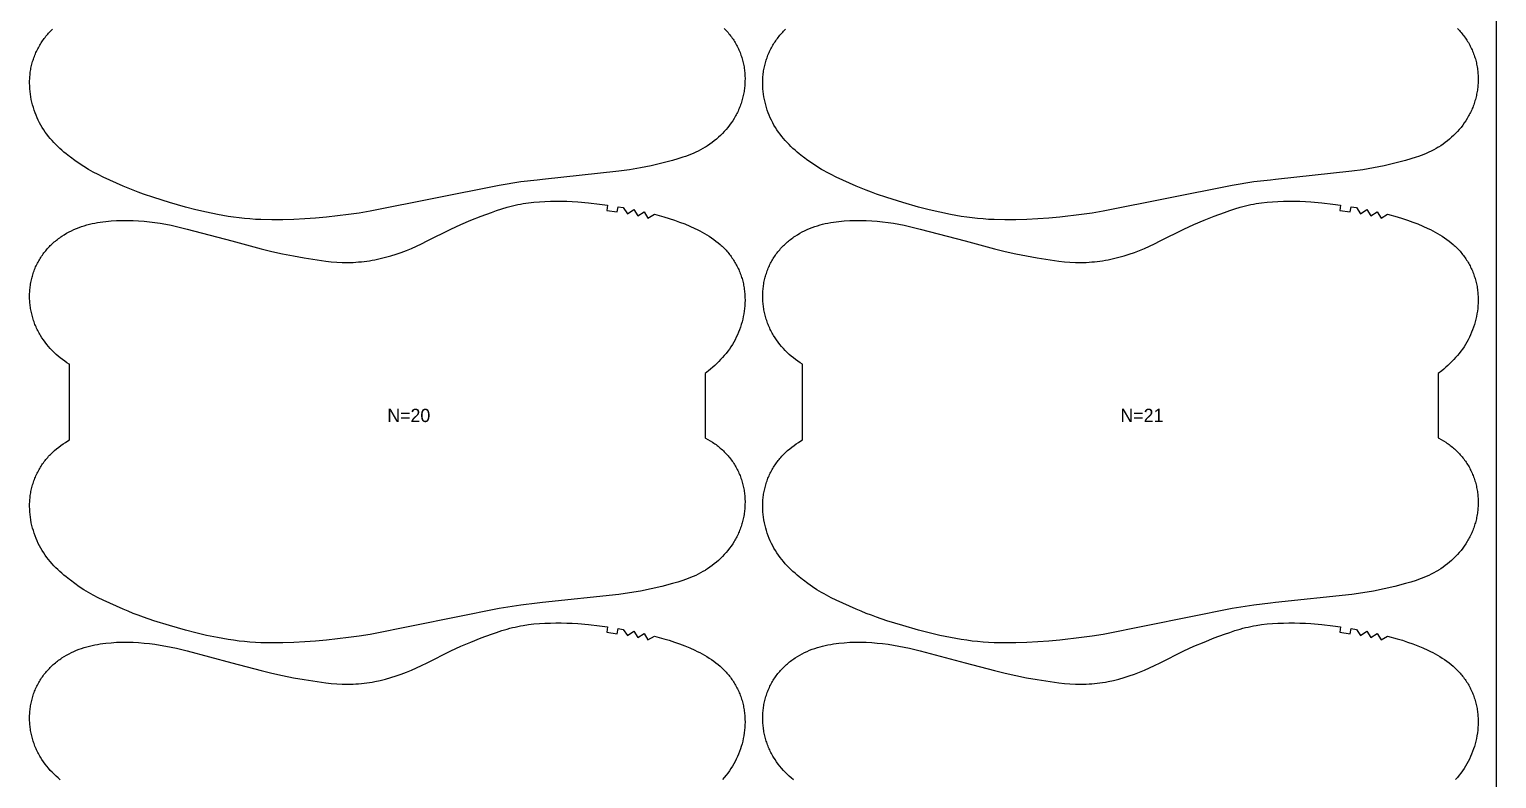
# Model space of a CAD drawing. Header units: inches. Extents: x -4 to 1930, y -82 to 1056.
# Drawn here: x 1378 to 1930, y 200 to 483 of the extents above; entities that cross this region are included whole.
import ezdxf

# ---------------------------------------------------------------- set-up
doc = ezdxf.new("R2010")
doc.units = ezdxf.units.IN

msp = doc.modelspace()

# ---------------------------------------------------------------- linework, layer by layer
at = {"layer": '1'}
for points in [[(-4.3819, -81.764), (1930.445, -81.764), (1930.445, 1055.9163), (-4.3819, 1055.9163), (-4.3819, -81.764)], [(1489.668, 395.399), (1491.7211, 395.1812), (1493.7785, 395.014), (1495.839, 394.9087), (1496.8699, 394.8828), (1497.901, 394.8766), (1498.9322, 394.8914), (1499.9631, 394.927), (1500.9932, 394.9831), (1502.0221, 395.0593), (1503.0496, 395.1553), (1504.0751, 395.2706), (1505.0983, 395.4051), (1506.1187, 395.5582), (1507.1361, 395.7296), (1508.1502, 395.9189), (1510.1682, 396.3489), (1512.1716, 396.8439), (1514.1594, 397.3998), (1516.1304, 398.0132), (1518.0825, 398.6839), (1520.0132, 399.4124), (1521.9201, 400.1993), (1523.8023, 401.0427), (1525.6644, 401.931), (1527.751, 402.9763), (1536.7356, 407.4775), (1540.4916, 409.1877), (1544.2935, 410.7944), (1548.1305, 412.313), (1552.0012, 413.7468), (1553.9499, 414.4293), (1555.9102, 415.076), (1557.8851, 415.6719), (1558.879, 415.9463), (1559.8777, 416.2024), (1560.8813, 416.4389), (1561.8896, 416.656), (1562.9021, 416.8541), (1563.9183, 417.0338), (1565.9598, 417.3402), (1568.0102, 417.5795), (1570.0662, 417.7567), (1572.126, 417.8776), (1574.1883, 417.9486), (1576.252, 417.9763), (1578.3157, 417.9658), (1580.3788, 417.918), (1582.4406, 417.8325), (1584.5002, 417.709), (1588.6116, 417.3534), (1592.7124, 416.8837), (1595.7025, 416.4878), (1595.7037, 416.4876), (1595.4269, 414.5038), (1599.3419, 413.9172), (1599.659, 415.8919), (1601.6319, 415.5639), (1603.2375, 413.2462), (1605.5652, 414.8366), (1607.1059, 412.4772), (1609.4764, 413.9998), (1610.9421, 411.5941), (1613.3595, 413.0409), (1616.967, 412.0321), (1618.9417, 411.4304), (1620.9041, 410.7905), (1622.8506, 410.106), (1624.778, 409.3704), (1626.6825, 408.5776), (1628.5598, 407.7223), (1629.4869, 407.2697), (1630.4054, 406.7998), (1631.3149, 406.3118), (1632.2148, 405.8051), (1633.1042, 405.2792), (1633.9815, 404.7328), (1634.8444, 404.1647), (1635.6911, 403.5739), (1636.5194, 402.959), (1637.3273, 402.3189), (1638.1128, 401.6524), (1638.4965, 401.3088), (1638.8739, 400.9583), (1639.2446, 400.6005), (1639.6086, 400.2357), (1639.9658, 399.8641), (1640.3159, 399.4857), (1640.659, 399.1006), (1640.9949, 398.7092), (1641.3235, 398.3115), (1641.6446, 397.9076), (1641.9582, 397.4978), (1642.2641, 397.0821), (1642.5622, 396.6608), (1642.8525, 396.2339), (1643.1347, 395.8017), (1643.4088, 395.3642), (1643.6746, 394.9217), (1643.9321, 394.4743), (1644.1811, 394.0221), (1644.4216, 393.5654), (1644.6535, 393.1042), (1644.8766, 392.6388), (1645.091, 392.1693), (1645.2965, 391.6959), (1645.4931, 391.2188), (1645.6807, 390.7381), (1645.8593, 390.254), (1646.0287, 389.7667), (1646.1889, 389.2763), (1646.3398, 388.7831), (1646.4814, 388.2872), (1646.6135, 387.7887), (1646.7361, 387.2878), (1646.8491, 386.7848), (1646.9525, 386.2797), (1647.0463, 385.7728), (1647.1306, 385.2642), (1647.2055, 384.754), (1647.2709, 384.2426), (1647.3271, 383.7299), (1647.3741, 383.2163), (1647.4119, 382.7018), (1647.4406, 382.1867), (1647.4603, 381.6711), (1647.473, 380.6391), (1647.4505, 379.6072), (1647.3934, 378.5768), (1647.3022, 377.5491), (1647.1776, 376.5252), (1647.0199, 375.5059), (1646.8298, 374.4919), (1646.6077, 373.4843), (1646.3542, 372.4839), (1646.0699, 371.4915), (1645.7551, 370.5079), (1645.4104, 369.5343), (1645.036, 368.5716), (1644.6317, 367.6213), (1644.1977, 366.6846), (1643.7339, 365.7628), (1643.2405, 364.8572), (1642.7174, 363.969), (1642.1646, 363.0996), (1641.5826, 362.2499), (1640.9728, 361.4198), (1640.3372, 360.6087), (1639.6776, 359.816), (1638.996, 359.0414), (1638.2941, 358.2842), (1637.5739, 357.544), (1636.8372, 356.8202), (1636.0858, 356.1124), (1635.3206, 355.42), (1634.5423, 354.7426), (1633.7516, 354.0797), (1632.473, 353.063), (1632.473, 328.8161), (1632.6209, 328.7416), (1633.5269, 328.2473), (1634.416, 327.723), (1635.2868, 327.1687), (1635.7149, 326.8805), (1636.1378, 326.5848), (1636.5555, 326.2817), (1636.9676, 325.9713), (1637.374, 325.6536), (1637.7745, 325.3285), (1638.169, 324.9962), (1638.5572, 324.6566), (1638.9389, 324.3098), (1639.314, 323.9558), (1639.6824, 323.5946), (1640.0437, 323.2264), (1640.3979, 322.8513), (1640.7449, 322.4695), (1641.0845, 322.081), (1641.4166, 321.6861), (1641.741, 321.2848), (1642.0575, 320.8774), (1642.3661, 320.4639), (1642.6666, 320.0446), (1642.9588, 319.6194), (1643.2426, 319.1887), (1643.5179, 318.7525), (1643.7844, 318.311), (1644.0422, 317.8643), (1644.291, 317.4126), (1644.5307, 316.9559), (1644.7612, 316.4946), (1644.9825, 316.0288), (1645.1947, 315.5587), (1645.3976, 315.0844), (1645.5912, 314.6063), (1645.7754, 314.1244), (1645.9504, 313.6391), (1646.1159, 313.1504), (1646.272, 312.6587), (1646.4187, 312.164), (1646.5559, 311.6666), (1646.6835, 311.1666), (1646.8016, 310.6644), (1646.9101, 310.16), (1647.009, 309.6537), (1647.0983, 309.1457), (1647.1779, 308.6361), (1647.248, 308.1251), (1647.3085, 307.6129), (1647.3595, 307.0997), (1647.401, 306.5856), (1647.4331, 306.0708), (1647.4557, 305.5554), (1647.469, 305.0396), (1647.473, 304.5237), (1647.4677, 304.0077), (1647.4531, 303.4918), (1647.4293, 302.9763), (1647.3963, 302.4612), (1647.3541, 301.9468), (1647.3028, 301.4332), (1647.2424, 300.9205), (1647.173, 300.4091), (1647.0945, 299.8989), (1647.0069, 299.3903), (1646.9103, 298.8833), (1646.8047, 298.3781), (1646.6901, 297.875), (1646.5665, 297.3741), (1646.4339, 296.8756), (1646.2923, 296.3796), (1646.1417, 295.8863), (1645.9822, 295.3959), (1645.8137, 294.9085), (1645.6364, 294.4244), (1645.4501, 293.9437), (1645.2549, 293.4666), (1645.0508, 292.9932), (1644.838, 292.5237), (1644.6166, 292.0581), (1644.3868, 291.5965), (1644.1486, 291.1392), (1643.9023, 290.686), (1643.6481, 290.2372), (1643.386, 289.7928), (1642.8388, 288.9177), (1642.2621, 288.0615), (1641.657, 287.2249), (1641.0247, 286.4088), (1640.3664, 285.6139), (1639.683, 284.8407), (1638.9752, 284.0899), (1638.244, 283.362), (1637.4902, 282.6576), (1636.7146, 281.9773), (1635.918, 281.3215), (1635.1014, 280.691), (1634.2655, 280.0862), (1633.4114, 279.5072), (1632.5402, 278.9542), (1632.473, 278.9143), (1631.6529, 278.4272), (1630.7506, 277.9263), (1629.8343, 277.4516), (1628.9052, 277.0031), (1627.9643, 276.5811), (1627.0127, 276.185), (1626.0515, 275.813), (1625.0819, 275.4625), (1624.105, 275.131), (1622.1342, 274.5155), (1620.1483, 273.9468), (1616.1557, 272.8976), (1612.1378, 271.9594), (1608.0932, 271.1367), (1604.0251, 270.4404), (1599.9378, 269.8726), (1571.2097, 266.8042), (1569.2709, 266.5738), (1563.0138, 265.8303), (1554.867, 264.5033), (1506.2984, 254.8116), (1502.2245, 254.1518), (1498.1385, 253.5677), (1489.9426, 252.5869), (1485.8319, 252.2188), (1481.7144, 251.9352), (1477.5924, 251.7312), (1473.4669, 251.6079), (1469.3393, 251.5738), (1465.2132, 251.6606), (1463.1522, 251.7604), (1461.0936, 251.9008), (1459.0383, 252.0826), (1456.9872, 252.307), (1454.9411, 252.574), (1452.9005, 252.881), (1448.8362, 253.6013), (1444.7956, 254.4418), (1440.7772, 255.3832), (1436.7798, 256.4103), (1430.8559, 258.096), (1424.9203, 259.963), (1421.0075, 261.2804), (1419.0659, 261.979), (1417.1394, 262.7155), (1415.2303, 263.4952), (1413.3349, 264.3092), (1408.3136, 266.5738), (1405.8065, 267.7045), (1403.9483, 268.601), (1402.1165, 269.5475), (1401.2134, 270.0444), (1400.3191, 270.5575), (1398.5572, 271.6301), (1396.8306, 272.7602), (1395.1389, 273.9432), (1393.4829, 275.1758), (1393.146, 275.4436), (1391.8675, 276.4602), (1391.0768, 277.1232), (1390.2985, 277.8006), (1389.5332, 278.493), (1388.7818, 279.2008), (1388.0452, 279.9246), (1387.325, 280.6648), (1386.6231, 281.422), (1385.9414, 282.1966), (1385.2818, 282.9893), (1384.6462, 283.8004), (1384.0365, 284.6305), (1383.4544, 285.4802), (1382.9017, 286.3496), (1382.3786, 287.2378), (1381.8851, 288.1434), (1381.4214, 289.0652), (1380.9874, 290.0019), (1380.5831, 290.9522), (1380.2086, 291.9148), (1379.8639, 292.8885), (1379.5492, 293.8721), (1379.2648, 294.8645), (1379.0113, 295.8649), (1378.7893, 296.8725), (1378.5991, 297.8864), (1378.4415, 298.9058), (1378.3168, 299.9297), (1378.2257, 300.9574), (1378.1685, 301.9878), (1378.146, 303.0197), (1378.1587, 304.0517), (1378.1784, 304.5673), (1378.2071, 305.0824), (1378.245, 305.5969), (1378.2919, 306.1105), (1378.3481, 306.6232), (1378.4136, 307.1346), (1378.4884, 307.6447), (1378.5727, 308.1534), (1378.6665, 308.6603), (1378.7699, 309.1654), (1378.883, 309.6684), (1379.0056, 310.1693), (1379.1377, 310.6677), (1379.2792, 311.1637), (1379.4301, 311.6569), (1379.5903, 312.1473), (1379.7598, 312.6346), (1379.9383, 313.1187), (1380.1259, 313.5994), (1380.3225, 314.0765), (1380.5281, 314.5499), (1380.7424, 315.0194), (1380.9656, 315.4848), (1381.1974, 315.946), (1381.4379, 316.4027), (1381.6869, 316.8549), (1381.9444, 317.3023), (1382.2103, 317.7448), (1382.4844, 318.1823), (1382.7666, 318.6145), (1383.0568, 319.0414), (1383.3549, 319.4627), (1383.6609, 319.8784), (1383.9744, 320.2882), (1384.2956, 320.6921), (1384.6241, 321.0898), (1384.96, 321.4812), (1385.3031, 321.8662), (1385.6533, 322.2447), (1386.0104, 322.6163), (1386.3744, 322.9811), (1386.7452, 323.3388), (1387.1225, 323.6894), (1387.5062, 324.033), (1388.2917, 324.6995), (1389.0997, 325.3396), (1389.928, 325.9545), (1390.7746, 326.5453), (1391.6376, 327.1134), (1392.5148, 327.6598), (1393.146, 328.033), (1393.146, 356.5337), (1393.0789, 356.5736), (1392.2076, 357.1266), (1391.3536, 357.7056), (1390.5177, 358.3104), (1389.701, 358.941), (1388.9045, 359.5967), (1388.1289, 360.277), (1387.375, 360.9814), (1386.6438, 361.7093), (1385.9361, 362.4601), (1385.2527, 363.2333), (1384.5943, 364.0282), (1383.9621, 364.8443), (1383.357, 365.6809), (1382.7802, 366.5371), (1382.2331, 367.4122), (1381.971, 367.8566), (1381.7167, 368.3054), (1381.4704, 368.7586), (1381.2323, 369.216), (1381.0025, 369.6775), (1380.7811, 370.1431), (1380.5682, 370.6126), (1380.3642, 371.086), (1380.169, 371.5631), (1379.9827, 372.0438), (1379.8053, 372.5279), (1379.6369, 373.0153), (1379.4773, 373.5057), (1379.3268, 373.999), (1379.1852, 374.495), (1379.0526, 374.9935), (1378.929, 375.4944), (1378.8143, 375.9976), (1378.7087, 376.5027), (1378.6121, 377.0097), (1378.5246, 377.5183), (1378.4461, 378.0285), (1378.3766, 378.54), (1378.3162, 379.0526), (1378.265, 379.5662), (1378.2228, 380.0806), (1378.1898, 380.5957), (1378.166, 381.1113), (1378.1514, 381.6271), (1378.146, 382.1431), (1378.15, 382.659), (1378.1633, 383.1748), (1378.186, 383.6902), (1378.2181, 384.205), (1378.2596, 384.7191), (1378.3106, 385.2324), (1378.3711, 385.7446), (1378.4411, 386.2555), (1378.5208, 386.7651), (1378.61, 387.2731), (1378.7089, 387.7794), (1378.8174, 388.2838), (1378.9355, 388.786), (1379.0632, 389.286), (1379.2004, 389.7834), (1379.347, 390.2781), (1379.5032, 390.7698), (1379.6687, 391.2585), (1379.8436, 391.7439), (1380.0279, 392.2257), (1380.2215, 392.7038), (1380.4244, 393.1781), (1380.6365, 393.6482), (1380.8579, 394.114), (1381.0884, 394.5753), (1381.3281, 395.032), (1381.5769, 395.4837), (1381.8346, 395.9304), (1382.1012, 396.3719), (1382.3765, 396.8081), (1382.6603, 397.2389), (1382.9525, 397.664), (1383.253, 398.0833), (1383.5615, 398.4968), (1383.8781, 398.9042), (1384.2025, 399.3055), (1384.5345, 399.7004), (1384.8741, 400.0889), (1385.2211, 400.4707), (1385.5753, 400.8458), (1385.9367, 401.214), (1386.305, 401.5752), (1386.6801, 401.9292), (1387.0619, 402.276), (1387.4501, 402.6156), (1387.8445, 402.9479), (1388.2451, 403.273), (1388.6515, 403.5907), (1389.0636, 403.9011), (1389.4812, 404.2042), (1389.9042, 404.4999), (1390.3322, 404.7882), (1391.2031, 405.3424), (1392.0922, 405.8668), (1392.9981, 406.361), (1393.9194, 406.8251), (1394.8549, 407.2593), (1395.8034, 407.6642), (1396.7639, 408.0402), (1397.7351, 408.3878), (1398.716, 408.7075), (1399.7054, 408.9997), (1400.7023, 409.265), (1401.7055, 409.5039), (1402.7143, 409.7176), (1403.7281, 409.9074), (1404.7461, 410.0746), (1405.7678, 410.2205), (1406.7925, 410.3464), (1408.8481, 410.5434), (1410.9082, 410.6744), (1412.9707, 410.7424), (1415.0339, 410.7486), (1417.0962, 410.6944), (1419.1562, 410.5815), (1421.2127, 410.414), (1423.2652, 410.1965), (1425.3126, 409.9335), (1427.3543, 409.6287), (1429.389, 409.2822), (1431.4156, 408.893), (1433.4331, 408.4605), (1437.441, 407.4786), (1454.3233, 402.9763), (1465.3574, 400.0336), (1469.3697, 399.0657), (1473.3987, 398.1701), (1477.4443, 397.3528), (1481.5043, 396.6112), (1489.668, 395.399)], [(1765.668, 395.399), (1767.7211, 395.1812), (1769.7785, 395.014), (1771.839, 394.9087), (1772.8699, 394.8828), (1773.901, 394.8766), (1774.9322, 394.8914), (1775.9631, 394.927), (1776.9932, 394.9831), (1778.0221, 395.0593), (1779.0496, 395.1553), (1780.0751, 395.2706), (1781.0983, 395.4051), (1782.1187, 395.5582), (1783.1361, 395.7296), (1784.1502, 395.9189), (1786.1682, 396.3489), (1788.1716, 396.8439), (1790.1594, 397.3998), (1792.1304, 398.0132), (1794.0825, 398.6839), (1796.0132, 399.4124), (1797.9201, 400.1993), (1799.8023, 401.0427), (1801.6644, 401.931), (1803.751, 402.9763), (1812.7356, 407.4775), (1816.4916, 409.1877), (1820.2935, 410.7944), (1824.1305, 412.313), (1828.0012, 413.7468), (1829.9499, 414.4293), (1831.9102, 415.076), (1833.8851, 415.6719), (1834.879, 415.9463), (1835.8777, 416.2024), (1836.8813, 416.4389), (1837.8896, 416.656), (1838.9021, 416.8541), (1839.9183, 417.0338), (1841.9598, 417.3402), (1844.0102, 417.5795), (1846.0662, 417.7567), (1848.126, 417.8776), (1850.1883, 417.9486), (1852.252, 417.9763), (1854.3157, 417.9658), (1856.3788, 417.918), (1858.4406, 417.8325), (1860.5002, 417.709), (1864.6116, 417.3534), (1868.7124, 416.8837), (1871.7025, 416.4878), (1871.7037, 416.4876), (1871.4269, 414.5038), (1875.3419, 413.9172), (1875.659, 415.8919), (1877.6319, 415.5639), (1879.2375, 413.2462), (1881.5652, 414.8366), (1883.1059, 412.4772), (1885.4764, 413.9998), (1886.9421, 411.5941), (1889.3595, 413.0409), (1892.967, 412.0321), (1894.9417, 411.4304), (1896.9041, 410.7905), (1898.8506, 410.106), (1900.778, 409.3704), (1902.6825, 408.5776), (1904.5598, 407.7223), (1905.4869, 407.2697), (1906.4054, 406.7998), (1907.3149, 406.3118), (1908.2148, 405.8051), (1909.1042, 405.2792), (1909.9815, 404.7328), (1910.8444, 404.1647), (1911.6911, 403.5739), (1912.5194, 402.959), (1913.3273, 402.3189), (1914.1128, 401.6524), (1914.4965, 401.3088), (1914.8739, 400.9583), (1915.2446, 400.6005), (1915.6086, 400.2357), (1915.9658, 399.8641), (1916.3159, 399.4857), (1916.659, 399.1006), (1916.9949, 398.7092), (1917.3235, 398.3115), (1917.6446, 397.9076), (1917.9582, 397.4978), (1918.2641, 397.0821), (1918.5622, 396.6608), (1918.8525, 396.2339), (1919.1347, 395.8017), (1919.4088, 395.3642), (1919.6746, 394.9217), (1919.9321, 394.4743), (1920.1811, 394.0221), (1920.4216, 393.5654), (1920.6535, 393.1042), (1920.8766, 392.6388), (1921.091, 392.1693), (1921.2965, 391.6959), (1921.4931, 391.2188), (1921.6807, 390.7381), (1921.8593, 390.254), (1922.0287, 389.7667), (1922.1889, 389.2763), (1922.3398, 388.7831), (1922.4814, 388.2872), (1922.6135, 387.7887), (1922.7361, 387.2878), (1922.8491, 386.7848), (1922.9525, 386.2797), (1923.0463, 385.7728), (1923.1306, 385.2642), (1923.2055, 384.754), (1923.2709, 384.2426), (1923.3271, 383.7299), (1923.3741, 383.2163), (1923.4119, 382.7018), (1923.4406, 382.1867), (1923.4603, 381.6711), (1923.473, 380.6391), (1923.4505, 379.6072), (1923.3934, 378.5768), (1923.3022, 377.5491), (1923.1776, 376.5252), (1923.0199, 375.5059), (1922.8298, 374.4919), (1922.6077, 373.4843), (1922.3542, 372.4839), (1922.0699, 371.4915), (1921.7551, 370.5079), (1921.4104, 369.5343), (1921.036, 368.5716), (1920.6317, 367.6213), (1920.1977, 366.6846), (1919.7339, 365.7628), (1919.2405, 364.8572), (1918.7174, 363.969), (1918.1646, 363.0996), (1917.5826, 362.2499), (1916.9728, 361.4198), (1916.3372, 360.6087), (1915.6776, 359.816), (1914.996, 359.0414), (1914.2941, 358.2842), (1913.5739, 357.544), (1912.8372, 356.8202), (1912.0858, 356.1124), (1911.3206, 355.42), (1910.5423, 354.7426), (1909.7516, 354.0797), (1908.473, 353.063), (1908.473, 328.8161), (1908.6209, 328.7416), (1909.5269, 328.2473), (1910.416, 327.723), (1911.2868, 327.1687), (1911.7149, 326.8805), (1912.1378, 326.5848), (1912.5555, 326.2817), (1912.9676, 325.9713), (1913.374, 325.6536), (1913.7745, 325.3285), (1914.169, 324.9962), (1914.5572, 324.6566), (1914.9389, 324.3098), (1915.314, 323.9558), (1915.6824, 323.5946), (1916.0437, 323.2264), (1916.3979, 322.8513), (1916.7449, 322.4695), (1917.0845, 322.081), (1917.4166, 321.6861), (1917.741, 321.2848), (1918.0575, 320.8774), (1918.3661, 320.4639), (1918.6666, 320.0446), (1918.9588, 319.6194), (1919.2426, 319.1887), (1919.5179, 318.7525), (1919.7844, 318.311), (1920.0422, 317.8643), (1920.291, 317.4126), (1920.5307, 316.9559), (1920.7612, 316.4946), (1920.9825, 316.0288), (1921.1947, 315.5587), (1921.3976, 315.0844), (1921.5912, 314.6063), (1921.7754, 314.1244), (1921.9504, 313.6391), (1922.1159, 313.1504), (1922.272, 312.6587), (1922.4187, 312.164), (1922.5559, 311.6666), (1922.6835, 311.1666), (1922.8016, 310.6644), (1922.9101, 310.16), (1923.009, 309.6537), (1923.0983, 309.1457), (1923.1779, 308.6361), (1923.248, 308.1251), (1923.3085, 307.6129), (1923.3595, 307.0997), (1923.401, 306.5856), (1923.4331, 306.0708), (1923.4557, 305.5554), (1923.469, 305.0396), (1923.473, 304.5237), (1923.4677, 304.0077), (1923.4531, 303.4918), (1923.4293, 302.9763), (1923.3963, 302.4612), (1923.3541, 301.9468), (1923.3028, 301.4332), (1923.2424, 300.9205), (1923.173, 300.4091), (1923.0945, 299.8989), (1923.0069, 299.3903), (1922.9103, 298.8833), (1922.8047, 298.3781), (1922.6901, 297.875), (1922.5665, 297.3741), (1922.4339, 296.8756), (1922.2923, 296.3796), (1922.1417, 295.8863), (1921.9822, 295.3959), (1921.8137, 294.9085), (1921.6364, 294.4244), (1921.4501, 293.9437), (1921.2549, 293.4666), (1921.0508, 292.9932), (1920.838, 292.5237), (1920.6166, 292.0581), (1920.3868, 291.5965), (1920.1486, 291.1392), (1919.9023, 290.686), (1919.6481, 290.2372), (1919.386, 289.7928), (1918.8388, 288.9177), (1918.2621, 288.0615), (1917.657, 287.2249), (1917.0247, 286.4088), (1916.3664, 285.6139), (1915.683, 284.8407), (1914.9752, 284.0899), (1914.244, 283.362), (1913.4902, 282.6576), (1912.7146, 281.9773), (1911.918, 281.3215), (1911.1014, 280.691), (1910.2655, 280.0862), (1909.4114, 279.5072), (1908.5402, 278.9542), (1908.473, 278.9143), (1907.6529, 278.4272), (1906.7506, 277.9263), (1905.8343, 277.4516), (1904.9052, 277.0031), (1903.9643, 276.5811), (1903.0127, 276.185), (1902.0515, 275.813), (1901.0819, 275.4625), (1900.105, 275.131), (1898.1342, 274.5155), (1896.1483, 273.9468), (1892.1557, 272.8976), (1888.1378, 271.9594), (1884.0932, 271.1367), (1880.0251, 270.4404), (1875.9378, 269.8726), (1847.2097, 266.8042), (1845.2709, 266.5738), (1839.0138, 265.8303), (1830.867, 264.5033), (1782.2984, 254.8116), (1778.2245, 254.1518), (1774.1385, 253.5677), (1765.9426, 252.5869), (1761.8319, 252.2188), (1757.7144, 251.9352), (1753.5924, 251.7312), (1749.4669, 251.6079), (1745.3393, 251.5738), (1741.2132, 251.6606), (1739.1522, 251.7604), (1737.0936, 251.9008), (1735.0383, 252.0826), (1732.9872, 252.307), (1730.9411, 252.574), (1728.9005, 252.881), (1724.8362, 253.6013), (1720.7956, 254.4418), (1716.7772, 255.3832), (1712.7798, 256.4103), (1706.8559, 258.096), (1700.9203, 259.963), (1697.0075, 261.2804), (1695.0659, 261.979), (1693.1394, 262.7155), (1691.2303, 263.4952), (1689.3349, 264.3092), (1684.3136, 266.5738), (1681.8065, 267.7045), (1679.9483, 268.601), (1678.1165, 269.5475), (1677.2134, 270.0444), (1676.3191, 270.5575), (1674.5572, 271.6301), (1672.8306, 272.7602), (1671.1389, 273.9432), (1669.4829, 275.1758), (1669.146, 275.4436), (1667.8675, 276.4602), (1667.0768, 277.1232), (1666.2985, 277.8006), (1665.5332, 278.493), (1664.7818, 279.2008), (1664.0452, 279.9246), (1663.325, 280.6648), (1662.6231, 281.422), (1661.9414, 282.1966), (1661.2818, 282.9893), (1660.6462, 283.8004), (1660.0365, 284.6305), (1659.4544, 285.4802), (1658.9017, 286.3496), (1658.3786, 287.2378), (1657.8851, 288.1434), (1657.4214, 289.0652), (1656.9874, 290.0019), (1656.5831, 290.9522), (1656.2086, 291.9148), (1655.8639, 292.8885), (1655.5492, 293.8721), (1655.2648, 294.8645), (1655.0113, 295.8649), (1654.7893, 296.8725), (1654.5991, 297.8864), (1654.4415, 298.9058), (1654.3168, 299.9297), (1654.2257, 300.9574), (1654.1685, 301.9878), (1654.146, 303.0197), (1654.1587, 304.0517), (1654.1784, 304.5673), (1654.2071, 305.0824), (1654.245, 305.5969), (1654.2919, 306.1105), (1654.3481, 306.6232), (1654.4136, 307.1346), (1654.4884, 307.6447), (1654.5727, 308.1534), (1654.6665, 308.6603), (1654.7699, 309.1654), (1654.883, 309.6684), (1655.0056, 310.1693), (1655.1377, 310.6677), (1655.2792, 311.1637), (1655.4301, 311.6569), (1655.5903, 312.1473), (1655.7598, 312.6346), (1655.9383, 313.1187), (1656.1259, 313.5994), (1656.3225, 314.0765), (1656.5281, 314.5499), (1656.7424, 315.0194), (1656.9656, 315.4848), (1657.1974, 315.946), (1657.4379, 316.4027), (1657.6869, 316.8549), (1657.9444, 317.3023), (1658.2103, 317.7448), (1658.4844, 318.1823), (1658.7666, 318.6145), (1659.0568, 319.0414), (1659.3549, 319.4627), (1659.6609, 319.8784), (1659.9744, 320.2882), (1660.2956, 320.6921), (1660.6241, 321.0898), (1660.96, 321.4812), (1661.3031, 321.8662), (1661.6533, 322.2447), (1662.0104, 322.6163), (1662.3744, 322.9811), (1662.7452, 323.3388), (1663.1225, 323.6894), (1663.5062, 324.033), (1664.2917, 324.6995), (1665.0997, 325.3396), (1665.928, 325.9545), (1666.7746, 326.5453), (1667.6376, 327.1134), (1668.5148, 327.6598), (1669.146, 328.033), (1669.146, 356.5337), (1669.0789, 356.5736), (1668.2076, 357.1266), (1667.3536, 357.7056), (1666.5177, 358.3104), (1665.701, 358.941), (1664.9045, 359.5967), (1664.1289, 360.277), (1663.375, 360.9814), (1662.6438, 361.7093), (1661.9361, 362.4601), (1661.2527, 363.2333), (1660.5943, 364.0282), (1659.9621, 364.8443), (1659.357, 365.6809), (1658.7802, 366.5371), (1658.2331, 367.4122), (1657.971, 367.8566), (1657.7167, 368.3054), (1657.4704, 368.7586), (1657.2323, 369.216), (1657.0025, 369.6775), (1656.7811, 370.1431), (1656.5682, 370.6126), (1656.3642, 371.086), (1656.169, 371.5631), (1655.9827, 372.0438), (1655.8053, 372.5279), (1655.6369, 373.0153), (1655.4773, 373.5057), (1655.3268, 373.999), (1655.1852, 374.495), (1655.0526, 374.9935), (1654.929, 375.4944), (1654.8143, 375.9976), (1654.7087, 376.5027), (1654.6121, 377.0097), (1654.5246, 377.5183), (1654.4461, 378.0285), (1654.3766, 378.54), (1654.3162, 379.0526), (1654.265, 379.5662), (1654.2228, 380.0806), (1654.1898, 380.5957), (1654.166, 381.1113), (1654.1514, 381.6271), (1654.146, 382.1431), (1654.15, 382.659), (1654.1633, 383.1748), (1654.186, 383.6902), (1654.2181, 384.205), (1654.2596, 384.7191), (1654.3106, 385.2324), (1654.3711, 385.7446), (1654.4411, 386.2555), (1654.5208, 386.7651), (1654.61, 387.2731), (1654.7089, 387.7794), (1654.8174, 388.2838), (1654.9355, 388.786), (1655.0632, 389.286), (1655.2004, 389.7834), (1655.347, 390.2781), (1655.5032, 390.7698), (1655.6687, 391.2585), (1655.8436, 391.7439), (1656.0279, 392.2257), (1656.2215, 392.7038), (1656.4244, 393.1781), (1656.6365, 393.6482), (1656.8579, 394.114), (1657.0884, 394.5753), (1657.3281, 395.032), (1657.5769, 395.4837), (1657.8346, 395.9304), (1658.1012, 396.3719), (1658.3765, 396.8081), (1658.6603, 397.2389), (1658.9525, 397.664), (1659.253, 398.0833), (1659.5615, 398.4968), (1659.8781, 398.9042), (1660.2025, 399.3055), (1660.5345, 399.7004), (1660.8741, 400.0889), (1661.2211, 400.4707), (1661.5753, 400.8458), (1661.9367, 401.214), (1662.305, 401.5752), (1662.6801, 401.9292), (1663.0619, 402.276), (1663.4501, 402.6156), (1663.8445, 402.9479), (1664.2451, 403.273), (1664.6515, 403.5907), (1665.0636, 403.9011), (1665.4812, 404.2042), (1665.9042, 404.4999), (1666.3322, 404.7882), (1667.2031, 405.3424), (1668.0922, 405.8668), (1668.9981, 406.361), (1669.9194, 406.8251), (1670.8549, 407.2593), (1671.8034, 407.6642), (1672.7639, 408.0402), (1673.7351, 408.3878), (1674.716, 408.7075), (1675.7054, 408.9997), (1676.7023, 409.265), (1677.7055, 409.5039), (1678.7143, 409.7176), (1679.7281, 409.9074), (1680.7461, 410.0746), (1681.7678, 410.2205), (1682.7925, 410.3464), (1684.8481, 410.5434), (1686.9082, 410.6744), (1688.9707, 410.7424), (1691.0339, 410.7486), (1693.0962, 410.6944), (1695.1562, 410.5815), (1697.2127, 410.414), (1699.2652, 410.1965), (1701.3126, 409.9335), (1703.3543, 409.6287), (1705.389, 409.2822), (1707.4156, 408.893), (1709.4331, 408.4605), (1713.441, 407.4786), (1730.3233, 402.9763), (1741.3574, 400.0336), (1745.3697, 399.0657), (1749.3987, 398.1701), (1753.4443, 397.3528), (1757.5043, 396.6112), (1765.668, 395.399)]]:
    msp.add_lwpolyline(points, close=True, dxfattribs=at)
for points in [[(1639.6824, 482.9546), (1640.0437, 482.5864), (1640.3979, 482.2113), (1640.7449, 481.8295), (1641.0845, 481.441), (1641.4166, 481.0461), (1641.741, 480.6448), (1642.0575, 480.2374), (1642.3661, 479.8239), (1642.6666, 479.4046), (1642.9588, 478.9794), (1643.2426, 478.5487), (1643.5179, 478.1125), (1643.7844, 477.671), (1644.0422, 477.2243), (1644.291, 476.7726), (1644.5307, 476.3159), (1644.7612, 475.8546), (1644.9825, 475.3888), (1645.1947, 474.9187), (1645.3976, 474.4444), (1645.5912, 473.9663), (1645.7754, 473.4844), (1645.9504, 472.9991), (1646.1159, 472.5104), (1646.272, 472.0187), (1646.4187, 471.524), (1646.5559, 471.0266), (1646.6835, 470.5266), (1646.8016, 470.0244), (1646.9101, 469.52), (1647.009, 469.0137), (1647.0983, 468.5057), (1647.1779, 467.9961), (1647.248, 467.4851), (1647.3085, 466.9729), (1647.3595, 466.4597), (1647.401, 465.9456), (1647.4331, 465.4308), (1647.4557, 464.9154), (1647.469, 464.3996), (1647.473, 463.8837), (1647.4677, 463.3677), (1647.4531, 462.8518), (1647.4293, 462.3363), (1647.3963, 461.8212), (1647.3541, 461.3068), (1647.3028, 460.7932), (1647.2424, 460.2805), (1647.173, 459.7691), (1647.0945, 459.2589), (1647.0069, 458.7503), (1646.9103, 458.2433), (1646.8047, 457.7381), (1646.6901, 457.235), (1646.5665, 456.7341), (1646.4339, 456.2356), (1646.2923, 455.7396), (1646.1417, 455.2463), (1645.9822, 454.7559), (1645.8137, 454.2685), (1645.6364, 453.7844), (1645.4501, 453.3037), (1645.2549, 452.8266), (1645.0508, 452.3532), (1644.838, 451.8837), (1644.6166, 451.4181), (1644.3868, 450.9565), (1644.1486, 450.4992), (1643.9023, 450.046), (1643.6481, 449.5972), (1643.386, 449.1528), (1642.8388, 448.2777), (1642.2621, 447.4215), (1641.657, 446.5849), (1641.0247, 445.7688), (1640.3664, 444.9739), (1639.683, 444.2007), (1638.9752, 443.4499), (1638.244, 442.722), (1637.4902, 442.0176), (1636.7146, 441.3373), (1635.918, 440.6815), (1635.1014, 440.051), (1634.2655, 439.4462), (1633.4114, 438.8672), (1632.5402, 438.3142), (1632.473, 438.2743), (1631.6529, 437.7872), (1630.7506, 437.2863), (1629.8343, 436.8116), (1628.9052, 436.3631), (1627.9643, 435.9411), (1627.0127, 435.545), (1626.0515, 435.173), (1625.0819, 434.8225), (1624.105, 434.491), (1622.1342, 433.8755), (1620.1483, 433.3068), (1616.1557, 432.2576), (1612.1378, 431.3194), (1608.0932, 430.4967), (1604.0251, 429.8004), (1599.9378, 429.2326), (1571.2097, 426.1642), (1569.2709, 425.9338), (1563.0138, 425.1903), (1554.867, 423.8633), (1506.2984, 414.1716), (1502.2245, 413.5118), (1498.1385, 412.9277), (1489.9426, 411.9469), (1485.8319, 411.5788), (1481.7144, 411.2952), (1477.5924, 411.0912), (1473.4669, 410.9679), (1469.3393, 410.9338), (1465.2132, 411.0206), (1463.1522, 411.1204), (1461.0936, 411.2608), (1459.0383, 411.4426), (1456.9872, 411.667), (1454.9411, 411.934), (1452.9005, 412.241), (1448.8362, 412.9613), (1444.7956, 413.8018), (1440.7772, 414.7432), (1436.7798, 415.7703), (1430.8559, 417.456), (1424.9203, 419.323), (1421.0075, 420.6404), (1419.0659, 421.339), (1417.1394, 422.0755), (1415.2303, 422.8552), (1413.3349, 423.6692), (1408.3136, 425.9338), (1405.8065, 427.0645), (1403.9483, 427.961), (1402.1165, 428.9075), (1401.2134, 429.4044), (1400.3191, 429.9175), (1398.5572, 430.9901), (1396.8306, 432.1202), (1395.1389, 433.3032), (1393.4829, 434.5358), (1393.146, 434.8036), (1391.8675, 435.8202), (1391.0768, 436.4832), (1390.2985, 437.1606), (1389.5332, 437.853), (1388.7818, 438.5608), (1388.0452, 439.2846), (1387.325, 440.0248), (1386.6231, 440.782), (1385.9414, 441.5566), (1385.2818, 442.3493), (1384.6462, 443.1604), (1384.0365, 443.9905), (1383.4544, 444.8402), (1382.9017, 445.7096), (1382.3786, 446.5978), (1381.8851, 447.5034), (1381.4214, 448.4252), (1380.9874, 449.3619), (1380.5831, 450.3122), (1380.2086, 451.2748), (1379.8639, 452.2485), (1379.5492, 453.2321), (1379.2648, 454.2245), (1379.0113, 455.2249), (1378.7893, 456.2325), (1378.5991, 457.2464), (1378.4415, 458.2658), (1378.3168, 459.2897), (1378.2257, 460.3174), (1378.1685, 461.3478), (1378.146, 462.3797), (1378.1587, 463.4117), (1378.1784, 463.9273), (1378.2071, 464.4424), (1378.245, 464.9569), (1378.2919, 465.4705), (1378.3481, 465.9832), (1378.4136, 466.4946), (1378.4884, 467.0047), (1378.5727, 467.5134), (1378.6665, 468.0203), (1378.7699, 468.5254), (1378.883, 469.0284), (1379.0056, 469.5293), (1379.1377, 470.0277), (1379.2792, 470.5237), (1379.4301, 471.0169), (1379.5903, 471.5073), (1379.7598, 471.9946), (1379.9383, 472.4787), (1380.1259, 472.9594), (1380.3225, 473.4365), (1380.5281, 473.9099), (1380.7424, 474.3794), (1380.9656, 474.8448), (1381.1974, 475.306), (1381.4379, 475.7627), (1381.6869, 476.2149), (1381.9444, 476.6623), (1382.2103, 477.1048), (1382.4844, 477.5423), (1382.7666, 477.9745), (1383.0568, 478.4014), (1383.3549, 478.8227), (1383.6609, 479.2384), (1383.9744, 479.6482), (1384.2956, 480.0521), (1384.6241, 480.4498), (1384.96, 480.8412), (1385.3031, 481.2262), (1385.6533, 481.6047), (1386.0104, 481.9763), (1386.3744, 482.3411), (1386.7452, 482.6988)], [(1915.6824, 482.9546), (1916.0437, 482.5864), (1916.3979, 482.2113), (1916.7449, 481.8295), (1917.0845, 481.441), (1917.4166, 481.0461), (1917.741, 480.6448), (1918.0575, 480.2374), (1918.3661, 479.8239), (1918.6666, 479.4046), (1918.9588, 478.9794), (1919.2426, 478.5487), (1919.5179, 478.1125), (1919.7844, 477.671), (1920.0422, 477.2243), (1920.291, 476.7726), (1920.5307, 476.3159), (1920.7612, 475.8546), (1920.9825, 475.3888), (1921.1947, 474.9187), (1921.3976, 474.4444), (1921.5912, 473.9663), (1921.7754, 473.4844), (1921.9504, 472.9991), (1922.1159, 472.5104), (1922.272, 472.0187), (1922.4187, 471.524), (1922.5559, 471.0266), (1922.6835, 470.5266), (1922.8016, 470.0244), (1922.9101, 469.52), (1923.009, 469.0137), (1923.0983, 468.5057), (1923.1779, 467.9961), (1923.248, 467.4851), (1923.3085, 466.9729), (1923.3595, 466.4597), (1923.401, 465.9456), (1923.4331, 465.4308), (1923.4557, 464.9154), (1923.469, 464.3996), (1923.473, 463.8837), (1923.4677, 463.3677), (1923.4531, 462.8518), (1923.4293, 462.3363), (1923.3963, 461.8212), (1923.3541, 461.3068), (1923.3028, 460.7932), (1923.2424, 460.2805), (1923.173, 459.7691), (1923.0945, 459.2589), (1923.0069, 458.7503), (1922.9103, 458.2433), (1922.8047, 457.7381), (1922.6901, 457.235), (1922.5665, 456.7341), (1922.4339, 456.2356), (1922.2923, 455.7396), (1922.1417, 455.2463), (1921.9822, 454.7559), (1921.8137, 454.2685), (1921.6364, 453.7844), (1921.4501, 453.3037), (1921.2549, 452.8266), (1921.0508, 452.3532), (1920.838, 451.8837), (1920.6166, 451.4181), (1920.3868, 450.9565), (1920.1486, 450.4992), (1919.9023, 450.046), (1919.6481, 449.5972), (1919.386, 449.1528), (1918.8388, 448.2777), (1918.2621, 447.4215), (1917.657, 446.5849), (1917.0247, 445.7688), (1916.3664, 444.9739), (1915.683, 444.2007), (1914.9752, 443.4499), (1914.244, 442.722), (1913.4902, 442.0176), (1912.7146, 441.3373), (1911.918, 440.6815), (1911.1014, 440.051), (1910.2655, 439.4462), (1909.4114, 438.8672), (1908.5402, 438.3142), (1908.473, 438.2743), (1907.6529, 437.7872), (1906.7506, 437.2863), (1905.8343, 436.8116), (1904.9052, 436.3631), (1903.9643, 435.9411), (1903.0127, 435.545), (1902.0515, 435.173), (1901.0819, 434.8225), (1900.105, 434.491), (1898.1342, 433.8755), (1896.1483, 433.3068), (1892.1557, 432.2576), (1888.1378, 431.3194), (1884.0932, 430.4967), (1880.0251, 429.8004), (1875.9378, 429.2326), (1847.2097, 426.1642), (1845.2709, 425.9338), (1839.0138, 425.1903), (1830.867, 423.8633), (1782.2984, 414.1716), (1778.2245, 413.5118), (1774.1385, 412.9277), (1765.9426, 411.9469), (1761.8319, 411.5788), (1757.7144, 411.2952), (1753.5924, 411.0912), (1749.4669, 410.9679), (1745.3393, 410.9338), (1741.2132, 411.0206), (1739.1522, 411.1204), (1737.0936, 411.2608), (1735.0383, 411.4426), (1732.9872, 411.667), (1730.9411, 411.934), (1728.9005, 412.241), (1724.8362, 412.9613), (1720.7956, 413.8018), (1716.7772, 414.7432), (1712.7798, 415.7703), (1706.8559, 417.456), (1700.9203, 419.323), (1697.0075, 420.6404), (1695.0659, 421.339), (1693.1394, 422.0755), (1691.2303, 422.8552), (1689.3349, 423.6692), (1684.3136, 425.9338), (1681.8065, 427.0645), (1679.9483, 427.961), (1678.1165, 428.9075), (1677.2134, 429.4044), (1676.3191, 429.9175), (1674.5572, 430.9901), (1672.8306, 432.1202), (1671.1389, 433.3032), (1669.4829, 434.5358), (1669.146, 434.8036), (1667.8675, 435.8202), (1667.0768, 436.4832), (1666.2985, 437.1606), (1665.5332, 437.853), (1664.7818, 438.5608), (1664.0452, 439.2846), (1663.325, 440.0248), (1662.6231, 440.782), (1661.9414, 441.5566), (1661.2818, 442.3493), (1660.6462, 443.1604), (1660.0365, 443.9905), (1659.4544, 444.8402), (1658.9017, 445.7096), (1658.3786, 446.5978), (1657.8851, 447.5034), (1657.4214, 448.4252), (1656.9874, 449.3619), (1656.5831, 450.3122), (1656.2086, 451.2748), (1655.8639, 452.2485), (1655.5492, 453.2321), (1655.2648, 454.2245), (1655.0113, 455.2249), (1654.7893, 456.2325), (1654.5991, 457.2464), (1654.4415, 458.2658), (1654.3168, 459.2897), (1654.2257, 460.3174), (1654.1685, 461.3478), (1654.146, 462.3797), (1654.1587, 463.4117), (1654.1784, 463.9273), (1654.2071, 464.4424), (1654.245, 464.9569), (1654.2919, 465.4705), (1654.3481, 465.9832), (1654.4136, 466.4946), (1654.4884, 467.0047), (1654.5727, 467.5134), (1654.6665, 468.0203), (1654.7699, 468.5254), (1654.883, 469.0284), (1655.0056, 469.5293), (1655.1377, 470.0277), (1655.2792, 470.5237), (1655.4301, 471.0169), (1655.5903, 471.5073), (1655.7598, 471.9946), (1655.9383, 472.4787), (1656.1259, 472.9594), (1656.3225, 473.4365), (1656.5281, 473.9099), (1656.7424, 474.3794), (1656.9656, 474.8448), (1657.1974, 475.306), (1657.4379, 475.7627), (1657.6869, 476.2149), (1657.9444, 476.6623), (1658.2103, 477.1048), (1658.4844, 477.5423), (1658.7666, 477.9745), (1659.0568, 478.4014), (1659.3549, 478.8227), (1659.6609, 479.2384), (1659.9744, 479.6482), (1660.2956, 480.0521), (1660.6241, 480.4498), (1660.96, 480.8412), (1661.3031, 481.2262), (1661.6533, 481.6047), (1662.0104, 481.9763), (1662.3744, 482.3411), (1662.7452, 482.6988)], [(1389.701, 200.081), (1388.9045, 200.7367), (1388.1289, 201.417), (1387.375, 202.1214), (1386.6438, 202.8493), (1385.9361, 203.6001), (1385.2527, 204.3733), (1384.5943, 205.1682), (1383.9621, 205.9843), (1383.357, 206.8209), (1382.7802, 207.6771), (1382.2331, 208.5522), (1381.971, 208.9966), (1381.7167, 209.4454), (1381.4704, 209.8986), (1381.2323, 210.356), (1381.0025, 210.8175), (1380.7811, 211.2831), (1380.5682, 211.7526), (1380.3642, 212.226), (1380.169, 212.7031), (1379.9827, 213.1838), (1379.8053, 213.6679), (1379.6369, 214.1553), (1379.4773, 214.6457), (1379.3268, 215.139), (1379.1852, 215.635), (1379.0526, 216.1335), (1378.929, 216.6344), (1378.8143, 217.1376), (1378.7087, 217.6427), (1378.6121, 218.1497), (1378.5246, 218.6583), (1378.4461, 219.1685), (1378.3766, 219.68), (1378.3162, 220.1926), (1378.265, 220.7062), (1378.2228, 221.2206), (1378.1898, 221.7357), (1378.166, 222.2513), (1378.1514, 222.7671), (1378.146, 223.2831), (1378.15, 223.799), (1378.1633, 224.3148), (1378.186, 224.8302), (1378.2181, 225.345), (1378.2596, 225.8591), (1378.3106, 226.3724), (1378.3711, 226.8846), (1378.4411, 227.3955), (1378.5208, 227.9051), (1378.61, 228.4131), (1378.7089, 228.9194), (1378.8174, 229.4238), (1378.9355, 229.926), (1379.0632, 230.426), (1379.2004, 230.9234), (1379.347, 231.4181), (1379.5032, 231.9098), (1379.6687, 232.3985), (1379.8436, 232.8839), (1380.0279, 233.3657), (1380.2215, 233.8438), (1380.4244, 234.3181), (1380.6365, 234.7882), (1380.8579, 235.254), (1381.0884, 235.7153), (1381.3281, 236.172), (1381.5769, 236.6237), (1381.8346, 237.0704), (1382.1012, 237.5119), (1382.3765, 237.9481), (1382.6603, 238.3789), (1382.9525, 238.804), (1383.253, 239.2233), (1383.5615, 239.6368), (1383.8781, 240.0442), (1384.2025, 240.4455), (1384.5345, 240.8404), (1384.8741, 241.2289), (1385.2211, 241.6107), (1385.5753, 241.9858), (1385.9367, 242.354), (1386.305, 242.7152), (1386.6801, 243.0692), (1387.0619, 243.416), (1387.4501, 243.7556), (1387.8445, 244.0879), (1388.2451, 244.413), (1388.6515, 244.7307), (1389.0636, 245.0411), (1389.4812, 245.3442), (1389.9042, 245.6399), (1390.3322, 245.9282), (1391.2031, 246.4824), (1392.0922, 247.0068), (1392.9981, 247.501), (1393.9194, 247.9651), (1394.8549, 248.3993), (1395.8034, 248.8042), (1396.7639, 249.1802), (1397.7351, 249.5278), (1398.716, 249.8475), (1399.7054, 250.1397), (1400.7023, 250.405), (1401.7055, 250.6439), (1402.7143, 250.8576), (1403.7281, 251.0474), (1404.7461, 251.2146), (1405.7678, 251.3605), (1406.7925, 251.4864), (1408.8481, 251.6834), (1410.9082, 251.8144), (1412.9707, 251.8824), (1415.0339, 251.8886), (1417.0962, 251.8344), (1419.1562, 251.7215), (1421.2127, 251.554), (1423.2652, 251.3365), (1425.3126, 251.0735), (1427.3543, 250.7687), (1429.389, 250.4222), (1431.4156, 250.033), (1433.4331, 249.6005), (1437.441, 248.6186), (1454.3233, 244.1163), (1465.3574, 241.1736), (1469.3697, 240.2057), (1473.3987, 239.3101), (1477.4443, 238.4928), (1481.5043, 237.7512), (1489.668, 236.539), (1489.668, 236.539), (1491.7211, 236.3212), (1493.7785, 236.154), (1495.839, 236.0487), (1496.8699, 236.0228), (1497.901, 236.0166), (1498.9322, 236.0314), (1499.9631, 236.067), (1500.9932, 236.1231), (1502.0221, 236.1993), (1503.0496, 236.2953), (1504.0751, 236.4106), (1505.0983, 236.5451), (1506.1187, 236.6982), (1507.1361, 236.8696), (1508.1502, 237.0589), (1510.1682, 237.4889), (1512.1716, 237.9839), (1514.1594, 238.5398), (1516.1304, 239.1532), (1518.0825, 239.8239), (1520.0132, 240.5524), (1521.9201, 241.3393), (1523.8023, 242.1827), (1525.6644, 243.071), (1527.751, 244.1163), (1536.7356, 248.6175), (1540.4916, 250.3277), (1544.2935, 251.9344), (1548.1305, 253.453), (1552.0012, 254.8868), (1553.9499, 255.5693), (1555.9102, 256.216), (1557.8851, 256.8119), (1558.879, 257.0863), (1559.8777, 257.3424), (1560.8813, 257.5789), (1561.8896, 257.796), (1562.9021, 257.9941), (1563.9183, 258.1738), (1565.9598, 258.4802), (1568.0102, 258.7195), (1570.0662, 258.8967), (1572.126, 259.0176), (1574.1883, 259.0886), (1576.252, 259.1163), (1578.3157, 259.1058), (1580.3788, 259.058), (1582.4406, 258.9725), (1584.5002, 258.849), (1588.6116, 258.4934), (1592.7124, 258.0237), (1595.7025, 257.6278), (1595.7037, 257.6276), (1595.4269, 255.6438), (1599.3419, 255.0572), (1599.659, 257.0319), (1601.6319, 256.7039), (1603.2375, 254.3862), (1605.5652, 255.9766), (1607.1059, 253.6172), (1609.4764, 255.1398), (1610.9421, 252.7341), (1613.3595, 254.1809), (1616.967, 253.1721), (1618.9417, 252.5704), (1620.9041, 251.9305), (1622.8506, 251.246), (1624.778, 250.5104), (1626.6825, 249.7176), (1628.5598, 248.8623), (1629.4869, 248.4097), (1630.4054, 247.9398), (1631.3149, 247.4518), (1632.2148, 246.9451), (1633.1042, 246.4192), (1633.9815, 245.8728), (1634.8444, 245.3047), (1635.6911, 244.7139), (1636.5194, 244.099), (1637.3273, 243.4589), (1638.1128, 242.7924), (1638.4965, 242.4488), (1638.8739, 242.0983), (1639.2446, 241.7405), (1639.6086, 241.3757), (1639.9658, 241.0041), (1640.3159, 240.6257), (1640.659, 240.2406), (1640.9949, 239.8492), (1641.3235, 239.4515), (1641.6446, 239.0476), (1641.9582, 238.6378), (1642.2641, 238.2221), (1642.5622, 237.8008), (1642.8525, 237.3739), (1643.1347, 236.9417), (1643.4088, 236.5042), (1643.6746, 236.0617), (1643.9321, 235.6143), (1644.1811, 235.1621), (1644.4216, 234.7054), (1644.6535, 234.2442), (1644.8766, 233.7788), (1645.091, 233.3093), (1645.2965, 232.8359), (1645.4931, 232.3588), (1645.6807, 231.8781), (1645.8593, 231.394), (1646.0287, 230.9067), (1646.1889, 230.4163), (1646.3398, 229.9231), (1646.4814, 229.4272), (1646.6135, 228.9287), (1646.7361, 228.4278), (1646.8491, 227.9248), (1646.9525, 227.4197), (1647.0463, 226.9128), (1647.1306, 226.4042), (1647.2055, 225.894), (1647.2709, 225.3826), (1647.3271, 224.8699), (1647.3741, 224.3563), (1647.4119, 223.8418), (1647.4406, 223.3267), (1647.4603, 222.8111), (1647.473, 221.7791), (1647.4505, 220.7472), (1647.3934, 219.7168), (1647.3022, 218.6891), (1647.1776, 217.6652), (1647.0199, 216.6459), (1646.8298, 215.6319), (1646.6077, 214.6243), (1646.3542, 213.6239), (1646.0699, 212.6315), (1645.7551, 211.6479), (1645.4104, 210.6743), (1645.036, 209.7116), (1644.6317, 208.7613), (1644.1977, 207.8246), (1643.7339, 206.9028), (1643.2405, 205.9972), (1642.7174, 205.109), (1642.1646, 204.2396), (1641.5826, 203.3899), (1640.9728, 202.5598), (1640.3372, 201.7487), (1639.6776, 200.956), (1638.996, 200.1814)], [(1665.701, 200.081), (1664.9045, 200.7367), (1664.1289, 201.417), (1663.375, 202.1214), (1662.6438, 202.8493), (1661.9361, 203.6001), (1661.2527, 204.3733), (1660.5943, 205.1682), (1659.9621, 205.9843), (1659.357, 206.8209), (1658.7802, 207.6771), (1658.2331, 208.5522), (1657.971, 208.9966), (1657.7167, 209.4454), (1657.4704, 209.8986), (1657.2323, 210.356), (1657.0025, 210.8175), (1656.7811, 211.2831), (1656.5682, 211.7526), (1656.3642, 212.226), (1656.169, 212.7031), (1655.9827, 213.1838), (1655.8053, 213.6679), (1655.6369, 214.1553), (1655.4773, 214.6457), (1655.3268, 215.139), (1655.1852, 215.635), (1655.0526, 216.1335), (1654.929, 216.6344), (1654.8143, 217.1376), (1654.7087, 217.6427), (1654.6121, 218.1497), (1654.5246, 218.6583), (1654.4461, 219.1685), (1654.3766, 219.68), (1654.3162, 220.1926), (1654.265, 220.7062), (1654.2228, 221.2206), (1654.1898, 221.7357), (1654.166, 222.2513), (1654.1514, 222.7671), (1654.146, 223.2831), (1654.15, 223.799), (1654.1633, 224.3148), (1654.186, 224.8302), (1654.2181, 225.345), (1654.2596, 225.8591), (1654.3106, 226.3724), (1654.3711, 226.8846), (1654.4411, 227.3955), (1654.5208, 227.9051), (1654.61, 228.4131), (1654.7089, 228.9194), (1654.8174, 229.4238), (1654.9355, 229.926), (1655.0632, 230.426), (1655.2004, 230.9234), (1655.347, 231.4181), (1655.5032, 231.9098), (1655.6687, 232.3985), (1655.8436, 232.8839), (1656.0279, 233.3657), (1656.2215, 233.8438), (1656.4244, 234.3181), (1656.6365, 234.7882), (1656.8579, 235.254), (1657.0884, 235.7153), (1657.3281, 236.172), (1657.5769, 236.6237), (1657.8346, 237.0704), (1658.1012, 237.5119), (1658.3765, 237.9481), (1658.6603, 238.3789), (1658.9525, 238.804), (1659.253, 239.2233), (1659.5615, 239.6368), (1659.8781, 240.0442), (1660.2025, 240.4455), (1660.5345, 240.8404), (1660.8741, 241.2289), (1661.2211, 241.6107), (1661.5753, 241.9858), (1661.9367, 242.354), (1662.305, 242.7152), (1662.6801, 243.0692), (1663.0619, 243.416), (1663.4501, 243.7556), (1663.8445, 244.0879), (1664.2451, 244.413), (1664.6515, 244.7307), (1665.0636, 245.0411), (1665.4812, 245.3442), (1665.9042, 245.6399), (1666.3322, 245.9282), (1667.2031, 246.4824), (1668.0922, 247.0068), (1668.9981, 247.501), (1669.9194, 247.9651), (1670.8549, 248.3993), (1671.8034, 248.8042), (1672.7639, 249.1802), (1673.7351, 249.5278), (1674.716, 249.8475), (1675.7054, 250.1397), (1676.7023, 250.405), (1677.7055, 250.6439), (1678.7143, 250.8576), (1679.7281, 251.0474), (1680.7461, 251.2146), (1681.7678, 251.3605), (1682.7925, 251.4864), (1684.8481, 251.6834), (1686.9082, 251.8144), (1688.9707, 251.8824), (1691.0339, 251.8886), (1693.0962, 251.8344), (1695.1562, 251.7215), (1697.2127, 251.554), (1699.2652, 251.3365), (1701.3126, 251.0735), (1703.3543, 250.7687), (1705.389, 250.4222), (1707.4156, 250.033), (1709.4331, 249.6005), (1713.441, 248.6186), (1730.3233, 244.1163), (1741.3574, 241.1736), (1745.3697, 240.2057), (1749.3987, 239.3101), (1753.4443, 238.4928), (1757.5043, 237.7512), (1765.668, 236.539), (1765.668, 236.539), (1767.7211, 236.3212), (1769.7785, 236.154), (1771.839, 236.0487), (1772.8699, 236.0228), (1773.901, 236.0166), (1774.9322, 236.0314), (1775.9631, 236.067), (1776.9932, 236.1231), (1778.0221, 236.1993), (1779.0496, 236.2953), (1780.0751, 236.4106), (1781.0983, 236.5451), (1782.1187, 236.6982), (1783.1361, 236.8696), (1784.1502, 237.0589), (1786.1682, 237.4889), (1788.1716, 237.9839), (1790.1594, 238.5398), (1792.1304, 239.1532), (1794.0825, 239.8239), (1796.0132, 240.5524), (1797.9201, 241.3393), (1799.8023, 242.1827), (1801.6644, 243.071), (1803.751, 244.1163), (1812.7356, 248.6175), (1816.4916, 250.3277), (1820.2935, 251.9344), (1824.1305, 253.453), (1828.0012, 254.8868), (1829.9499, 255.5693), (1831.9102, 256.216), (1833.8851, 256.8119), (1834.879, 257.0863), (1835.8777, 257.3424), (1836.8813, 257.5789), (1837.8896, 257.796), (1838.9021, 257.9941), (1839.9183, 258.1738), (1841.9598, 258.4802), (1844.0102, 258.7195), (1846.0662, 258.8967), (1848.126, 259.0176), (1850.1883, 259.0886), (1852.252, 259.1163), (1854.3157, 259.1058), (1856.3788, 259.058), (1858.4406, 258.9725), (1860.5002, 258.849), (1864.6116, 258.4934), (1868.7124, 258.0237), (1871.7025, 257.6278), (1871.7037, 257.6276), (1871.4269, 255.6438), (1875.3419, 255.0572), (1875.659, 257.0319), (1877.6319, 256.7039), (1879.2375, 254.3862), (1881.5652, 255.9766), (1883.1059, 253.6172), (1885.4764, 255.1398), (1886.9421, 252.7341), (1889.3595, 254.1809), (1892.967, 253.1721), (1894.9417, 252.5704), (1896.9041, 251.9305), (1898.8506, 251.246), (1900.778, 250.5104), (1902.6825, 249.7176), (1904.5598, 248.8623), (1905.4869, 248.4097), (1906.4054, 247.9398), (1907.3149, 247.4518), (1908.2148, 246.9451), (1909.1042, 246.4192), (1909.9815, 245.8728), (1910.8444, 245.3047), (1911.6911, 244.7139), (1912.5194, 244.099), (1913.3273, 243.4589), (1914.1128, 242.7924), (1914.4965, 242.4488), (1914.8739, 242.0983), (1915.2446, 241.7405), (1915.6086, 241.3757), (1915.9658, 241.0041), (1916.3159, 240.6257), (1916.659, 240.2406), (1916.9949, 239.8492), (1917.3235, 239.4515), (1917.6446, 239.0476), (1917.9582, 238.6378), (1918.2641, 238.2221), (1918.5622, 237.8008), (1918.8525, 237.3739), (1919.1347, 236.9417), (1919.4088, 236.5042), (1919.6746, 236.0617), (1919.9321, 235.6143), (1920.1811, 235.1621), (1920.4216, 234.7054), (1920.6535, 234.2442), (1920.8766, 233.7788), (1921.091, 233.3093), (1921.2965, 232.8359), (1921.4931, 232.3588), (1921.6807, 231.8781), (1921.8593, 231.394), (1922.0287, 230.9067), (1922.1889, 230.4163), (1922.3398, 229.9231), (1922.4814, 229.4272), (1922.6135, 228.9287), (1922.7361, 228.4278), (1922.8491, 227.9248), (1922.9525, 227.4197), (1923.0463, 226.9128), (1923.1306, 226.4042), (1923.2055, 225.894), (1923.2709, 225.3826), (1923.3271, 224.8699), (1923.3741, 224.3563), (1923.4119, 223.8418), (1923.4406, 223.3267), (1923.4603, 222.8111), (1923.473, 221.7791), (1923.4505, 220.7472), (1923.3934, 219.7168), (1923.3022, 218.6891), (1923.1776, 217.6652), (1923.0199, 216.6459), (1922.8298, 215.6319), (1922.6077, 214.6243), (1922.3542, 213.6239), (1922.0699, 212.6315), (1921.7551, 211.6479), (1921.4104, 210.6743), (1921.036, 209.7116), (1920.6317, 208.7613), (1920.1977, 207.8246), (1919.7339, 206.9028), (1919.2405, 205.9972), (1918.7174, 205.109), (1918.1646, 204.2396), (1917.5826, 203.3899), (1916.9728, 202.5598), (1916.3372, 201.7487), (1915.6776, 200.956), (1914.996, 200.1814)]]:
    msp.add_lwpolyline(points, dxfattribs=at)

# ---------------------------------------------------------------- texts
for s, p in [('N=20', (1512.8095, 334.7751)), ('N=21', (1788.8095, 334.7751))]:
    msp.add_text(s, height=5, dxfattribs=at).set_placement(p)

doc.saveas('drawing.dxf')
